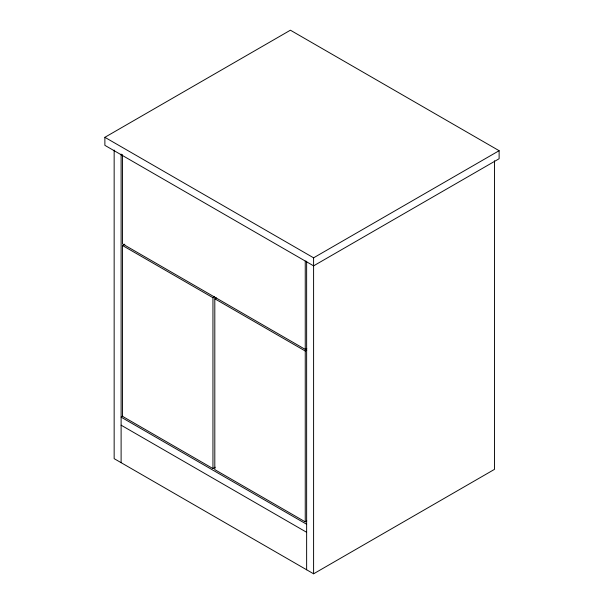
<?xml version="1.0" encoding="UTF-8"?>
<svg xmlns="http://www.w3.org/2000/svg" width="604" height="604" viewBox="0 0 604 604"><rect width="100%" height="100%" fill="white"/><g stroke="black" fill="none" stroke-linecap="round" stroke-linejoin="round"><path stroke-width="0.91" d="M104.877 137.312L290.403 30.2L499.123 150.698L499.123 158.739L313.597 265.851L104.877 145.345L104.877 137.312L313.597 257.817L499.123 150.698M215.266 467.224L212.948 468.561L122.506 416.345L122.506 245.496L124.824 244.159M122.506 245.496L212.948 297.712L214.496 296.821M306.794 520.958L305.247 521.848L214.805 469.633L214.805 298.784L216.345 297.893M122.74 416.209L121.11 417.145L306.636 524.257M122.506 154.594L122.506 243.888L305.247 349.399L306.794 348.5M214.805 298.784L305.247 351L306.794 350.109M114.156 150.064L114.156 458.655L313.597 573.8L494.48 469.368L494.48 160.777M121.11 425.178L306.636 532.29M313.597 257.817L313.597 573.8M306.636 261.192L306.636 569.783M305.247 261.041L305.247 349.399M305.247 351L305.247 521.848M212.948 297.712L212.948 468.561M121.11 154.08L121.11 462.672"/></g></svg>
